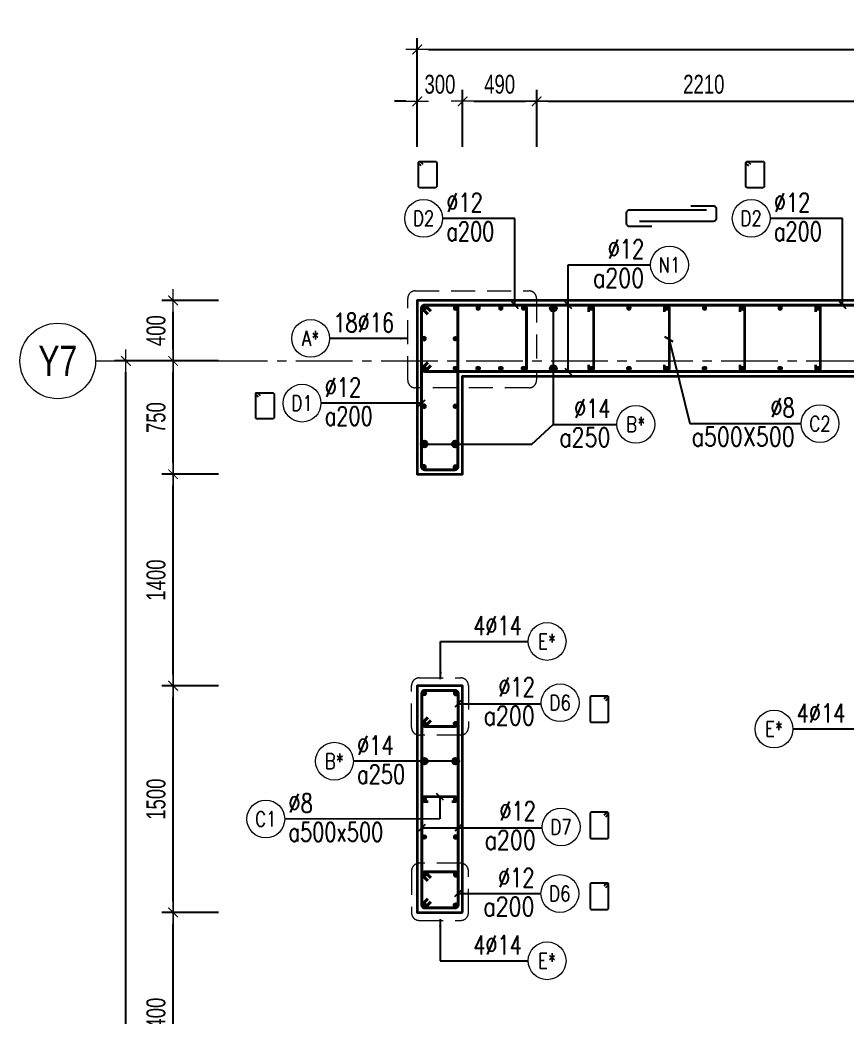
# Model space of a CAD drawing. Header units: millimetres. Extents: x 988833 to 1318015, y -9365 to 47591.
# Drawn here: x 1152773 to 1158243, y 8144 to 14742 of the extents above; entities that cross this region are included whole.
import ezdxf
from ezdxf.enums import TextEntityAlignment as Align

# ---------------------------------------------------------------- set-up
doc = ezdxf.new("R2010")
doc.units = ezdxf.units.MM
doc.header["$MEASUREMENT"] = 0
doc.linetypes.add('HIDDEN2', pattern=[4.7625, 3.175, -1.5875])
doc.linetypes.add('OF_Grid_1$0$CENTER2', pattern=[1.125, 0.75, -0.125, 0.125, -0.125])
doc.layers.get('0').update_dxf_attribs({"lineweight": 20})
doc.layers.get('Defpoints').update_dxf_attribs({"color": 151, "lineweight": 9})
for name, color, linetype, lineweight in [('KC-LEADER', 153, 'Continuous', 18), ('KC-THEP', 6, 'Continuous', 40), ('NDC_S_DIM', 1, 'Continuous', 15), ('NDC_S_HIDDEN', 8, 'HIDDEN2', 13), ('NDC_S_LEADER', 1, 'Continuous', 15), ('NDC_S_REBAR', 4, 'Continuous', 35), ('NDC_S_STIRRUP', 4, 'Continuous', 40), ('NDC_S_VN TEXT', 7, 'Continuous', 20), ('NDC_S_WALL', 6, 'Continuous', 35), ('OF_Grid_1$0$NDC_S_AXIS', 5, 'OF_Grid_1$0$CENTER2', 13), ('OF_Grid_1$0$NDC_S_SYMBOL', 1, 'Continuous', 15), ('OF_Grid_1$0$NDC_S_TEXT SYMBOL', 7, 'Continuous', 20)]:
    doc.layers.add(name, color=color, linetype=linetype, lineweight=lineweight)
doc.layers.add('Ligature', color=1, linetype='Continuous')
doc.styles.add('NDC_ARIAL', font='arial.ttf', dxfattribs={"width": 0.85})
doc.styles.add('NDC_DIM', font='', dxfattribs={"width": 0.75})
doc.styles.add('NDC_EN TXT', font='romans.shx', dxfattribs={"width": 0.8})
doc.styles.add('OF_Grid_1$0$NDC_ANNO', font='', dxfattribs={"width": 0.8})
doc.styles.get('NDC_DIM').set_extended_font_data('Dotum')
doc.styles.get('OF_Grid_1$0$NDC_ANNO').set_extended_font_data('Dotum')
doc.dimstyles.new('NDC_1-50', dxfattribs={"dimscale": 50, "dimtxt": 2.5, "dimasz": 1, "dimexe": 1.5, "dimexo": 0, "dimgap": 0.8, "dimtad": 1, "dimdec": 0, "dimdsep": 46, "dimtxsty": 'NDC_ARIAL', "dimblk": 'DIMMARK', "dimcen": 49999.938995, "dimdle": 1.5, "dimclrd": 1, "dimclre": 1, "dimclrt": 3, "dimadec": 0, "dimazin": 0, "dimtfac": 1, "dimtdec": 0, "dimtix": 1, "dimtmove": 2, "dimatfit": 3, "dimfxl": 1, "dimarcsym": 0})
doc.dimstyles.new('NDC_dim_30', dxfattribs={"dimscale": 30, "dimtxt": 2.5, "dimasz": 1.5, "dimexe": 1.5, "dimexo": 2.5, "dimgap": 1, "dimtad": 1, "dimdec": 0, "dimzin": 0, "dimdsep": 46, "dimtxsty": 'NDC_DIM', "dimblk": 'DIMMARK', "dimcen": 0.09, "dimdle": 1.2, "dimclrd": 1, "dimclre": 1, "dimclrt": 3, "dimadec": 0, "dimazin": 0, "dimtfac": 1, "dimtdec": 0, "dimtix": 1, "dimtofl": 0, "dimtmove": 0, "dimatfit": 3, "dimfxl": 6, "dimfxlon": 1, "dimtolj": 1, "dimtzin": 0, "dimarcsym": 0})
doc.dimstyles.new('NDC_dim_50', dxfattribs={"dimscale": 50, "dimtxt": 2.5, "dimasz": 1.5, "dimexe": 1.5, "dimexo": 2.5, "dimgap": 1, "dimtad": 1, "dimdec": 0, "dimzin": 0, "dimdsep": 46, "dimtxsty": 'NDC_DIM', "dimblk": 'DIMMARK', "dimcen": 0.09, "dimdle": 1.2, "dimclrd": 1, "dimclre": 1, "dimclrt": 3, "dimadec": 0, "dimazin": 0, "dimtfac": 1, "dimtdec": 0, "dimtix": 1, "dimtofl": 0, "dimtmove": 0, "dimatfit": 3, "dimfxl": 6, "dimfxlon": 1, "dimtolj": 1, "dimtzin": 0, "dimarcsym": 0})

# ---------------------------------------------------------------- blocks, each defined once
blk = doc.blocks.new('THEP')
at = {"layer": 'KC-LEADER', "color": 6}
blk.add_circle((0, 0), 14, dxfattribs=at)
at = {"layer": 'KC-THEP'}
for p, q in [((-14, 0), (14, 0)), ((9.9, 9.9), (-9.9, -9.9)), ((-9.9, 9.9), (9.9, -9.9)), ((0, 14), (0, -14))]:
    blk.add_line(p, q, dxfattribs=at)
blk = doc.blocks.new('DIMMARK')
at = {"layer": 'NDC_S_DIM', "color": 1}
blk.add_line((-1.5, 0), (1, 0), dxfattribs=at)
at = {"layer": 'NDC_S_DIM', "color": 2, "const_width": 0.1}
blk.add_lwpolyline([(-0.424, -0.424), (0.424, 0.424)], dxfattribs=at)
blk = doc.blocks.new('*U11')
blk.add_circle((-2.5, 0), 2.5)
at = {"layer": 'NDC_S_VN TEXT', "color": 3, "style": 'NDC_EN TXT', "width": 0.75}
for tag, p in [('DK1', (0.5, 0.85)), ('KC1', (0.5, -2.97))]:
    blk.add_attdef(tag, p, '', height=2.5, dxfattribs=at)
at = {"layer": 'NDC_S_VN TEXT', "color": 7, "style": 'NDC_EN TXT', "width": 0.8}
blk.add_attdef('SH2', text='', height=2, dxfattribs=at).set_placement((-2.5, 0), align=Align.MIDDLE)
blk = doc.blocks.new('*U13')
blk.add_circle((-2.5, 0), 2.5)
at = {"layer": 'NDC_S_VN TEXT', "color": 3, "style": 'NDC_EN TXT', "width": 0.75}
blk.add_attdef('DK1', (0.5, 0.85), '', height=2.5, dxfattribs=at)
at = {"layer": 'NDC_S_VN TEXT', "color": 7, "style": 'NDC_EN TXT', "width": 0.8}
blk.add_attdef('SH2', text='', height=2, dxfattribs=at).set_placement((-2.5, 0), align=Align.MIDDLE)
blk = doc.blocks.new('*U10')
blk.add_circle((2.5, 0), 2.5)
at = {"layer": 'NDC_S_VN TEXT', "color": 3, "style": 'NDC_EN TXT'}
for tag, width, p in [('DK2', 0.75, (-0.85, 0.85)), ('KC2', 0.8, (-0.85, -2.97))]:
    blk.add_attdef(tag, text='', height=2.5, dxfattribs=dict(at, width=width)).set_placement(p, align=Align.RIGHT)
at = {"layer": 'NDC_S_VN TEXT', "color": 7, "style": 'NDC_EN TXT', "width": 0.8}
blk.add_attdef('SH3', text='', height=2, dxfattribs=at).set_placement((2.5, 0), align=Align.MIDDLE)
blk = doc.blocks.new('*U9')
blk.add_circle((2.5, 0), 2.5)
at = {"layer": 'NDC_S_VN TEXT', "color": 3, "style": 'NDC_EN TXT', "width": 0.75}
blk.add_attdef('DK2', text='', height=2.5, dxfattribs=at).set_placement((-0.85, 0.85), align=Align.RIGHT)
at = {"layer": 'NDC_S_VN TEXT', "color": 7, "style": 'NDC_EN TXT', "width": 0.8}
blk.add_attdef('SH3', text='', height=2, dxfattribs=at).set_placement((2.5, 0), align=Align.MIDDLE)
blk = doc.blocks.new('*D876')
at = {"layer": 'Defpoints', "color": 0, "ltscale": 200, "transparency": 16777216}
for p in [(1155700.4, 14203.4), (1155400.4, 12885.6), (1155700.4, 12385.6)]:
    blk.add_point(p, dxfattribs=at)
at = {"layer": 'NDC_S_DIM', "color": 1, "lineweight": -2, "ltscale": 200, "transparency": 16777216}
for p, q in [((1155400.4, 13903.4), (1155400.4, 14278.4)), ((1155700.4, 13903.4), (1155700.4, 14278.4)), ((1155325.4, 14203.4), (1155250.4, 14203.4)), ((1155775.4, 14203.4), (1155850.4, 14203.4))]:
    blk.add_line(p, q, dxfattribs=at)
at = {"layer": 'NDC_S_DIM', "color": 1, "lineweight": -2, "ltscale": 200, "transparency": 16777216, "xscale": 75, "yscale": 75, "zscale": 75}
blk.add_blockref('DIMMARK', (1155400.4, 14203.4), dxfattribs=at)
at = {"layer": 'NDC_S_DIM', "color": 1, "lineweight": -2, "ltscale": 200, "transparency": 16777216, "xscale": 75, "yscale": 75, "zscale": 75, "rotation": 180}
blk.add_blockref('DIMMARK', (1155700.4, 14203.4), dxfattribs=at)
at = {"layer": 'NDC_S_DIM', "color": 3, "ltscale": 200, "transparency": 16777216, "insert": (1155550.4, 14315.9), "char_height": 125, "attachment_point": 5, "style": 'NDC_DIM'}
blk.add_mtext('\\A1;300', dxfattribs=at)
blk = doc.blocks.new('*D877')
at = {"layer": 'Defpoints', "color": 0, "ltscale": 200, "transparency": 16777216}
for p in [(1156190.2, 14203.4), (1155700.4, 12385.6), (1156190.2, 12199.5)]:
    blk.add_point(p, dxfattribs=at)
at = {"layer": 'NDC_S_DIM', "color": 1, "lineweight": -2, "ltscale": 200, "transparency": 16777216}
for p, q in [((1155700.4, 13903.4), (1155700.4, 14278.4)), ((1156190.2, 13903.4), (1156190.2, 14278.4)), ((1155775.4, 14203.4), (1156115.2, 14203.4))]:
    blk.add_line(p, q, dxfattribs=at)
at = {"layer": 'NDC_S_DIM', "color": 1, "lineweight": -2, "ltscale": 200, "transparency": 16777216, "xscale": 75, "yscale": 75, "zscale": 75, "rotation": 180}
blk.add_blockref('DIMMARK', (1155700.4, 14203.4), dxfattribs=at)
at = {"layer": 'NDC_S_DIM', "color": 1, "lineweight": -2, "ltscale": 200, "transparency": 16777216, "xscale": 75, "yscale": 75, "zscale": 75}
blk.add_blockref('DIMMARK', (1156190.2, 14203.4), dxfattribs=at)
at = {"layer": 'NDC_S_DIM', "color": 3, "ltscale": 200, "transparency": 16777216, "insert": (1155945.3, 14315.9), "char_height": 125, "attachment_point": 5, "style": 'NDC_DIM'}
blk.add_mtext('\\A1;490', dxfattribs=at)
blk = doc.blocks.new('*D878')
at = {"layer": 'Defpoints', "color": 0, "ltscale": 200, "transparency": 16777216}
for p in [(1158400.4, 14203.4), (1158400.4, 12385.6), (1156190.2, 12199.5)]:
    blk.add_point(p, dxfattribs=at)
at = {"layer": 'NDC_S_DIM', "color": 1, "lineweight": -2, "ltscale": 200, "transparency": 16777216}
for p, q in [((1156190.2, 13903.4), (1156190.2, 14278.4)), ((1158400.4, 13903.4), (1158400.4, 14278.4)), ((1156265.2, 14203.4), (1158325.4, 14203.4))]:
    blk.add_line(p, q, dxfattribs=at)
at = {"layer": 'NDC_S_DIM', "color": 1, "lineweight": -2, "ltscale": 200, "transparency": 16777216, "xscale": 75, "yscale": 75, "zscale": 75, "rotation": 180}
blk.add_blockref('DIMMARK', (1156190.2, 14203.4), dxfattribs=at)
at = {"layer": 'NDC_S_DIM', "color": 1, "lineweight": -2, "ltscale": 200, "transparency": 16777216, "xscale": 75, "yscale": 75, "zscale": 75}
blk.add_blockref('DIMMARK', (1158400.4, 14203.4), dxfattribs=at)
at = {"layer": 'NDC_S_DIM', "color": 3, "ltscale": 200, "transparency": 16777216, "insert": (1157295.3, 14315.9), "char_height": 125, "attachment_point": 5, "style": 'NDC_DIM'}
blk.add_mtext('\\A1;2210', dxfattribs=at)
blk = doc.blocks.new('*D844')
at = {"layer": 'Defpoints', "color": 0, "ltscale": 200, "transparency": 16777216}
for p in [(1162500.2, 14547.4), (1162500.2, 13839.7), (1155400.4, 13744.4)]:
    blk.add_point(p, dxfattribs=at)
at = {"layer": 'NDC_S_DIM', "color": 1, "lineweight": -2, "ltscale": 200, "transparency": 16777216}
for p, q in [((1155400.4, 14247.4), (1155400.4, 14622.4)), ((1162500.2, 14247.4), (1162500.2, 14622.4)), ((1155475.4, 14547.4), (1162425.2, 14547.4))]:
    blk.add_line(p, q, dxfattribs=at)
at = {"layer": 'NDC_S_DIM', "color": 1, "lineweight": -2, "ltscale": 200, "transparency": 16777216, "xscale": 75, "yscale": 75, "zscale": 75, "rotation": 180}
blk.add_blockref('DIMMARK', (1155400.4, 14547.4), dxfattribs=at)
at = {"layer": 'NDC_S_DIM', "color": 1, "lineweight": -2, "ltscale": 200, "transparency": 16777216, "xscale": 75, "yscale": 75, "zscale": 75}
blk.add_blockref('DIMMARK', (1162500.2, 14547.4), dxfattribs=at)
at = {"layer": 'NDC_S_DIM', "color": 3, "ltscale": 200, "transparency": 16777216, "insert": (1158950.3, 14659.9), "char_height": 125, "attachment_point": 5, "style": 'NDC_DIM'}
blk.add_mtext('\\A1;7100', dxfattribs=at)
blk = doc.blocks.new('*U55')
at = {"layer": 'OF_Grid_1$0$NDC_S_SYMBOL'}
blk.add_line((5, 0), (9, 0), dxfattribs=at)
blk.add_circle((0, 0), 5, dxfattribs=at)
at = {"layer": 'OF_Grid_1$0$NDC_S_TEXT SYMBOL', "color": 7, "style": 'OF_Grid_1$0$NDC_ANNO', "width": 0.8}
blk.add_attdef('GRID', text='', height=4, rotation=270, dxfattribs=at).set_placement((0, 0), align=Align.MIDDLE)
blk = doc.blocks.new('*D845')
at = {"layer": 'Defpoints', "color": 0, "ltscale": 200, "transparency": 16777216}
for p in [(1153785.8, 12885.6), (1155400.4, 12885.6), (1155700.4, 12485.6)]:
    blk.add_point(p, dxfattribs=at)
at = {"layer": 'NDC_S_DIM', "color": 1, "lineweight": -2, "ltscale": 200, "transparency": 16777216}
for p, q in [((1154085.8, 12885.6), (1153710.8, 12885.6)), ((1153785.8, 12560.6), (1153785.8, 12810.6)), ((1154085.8, 12485.6), (1153710.8, 12485.6))]:
    blk.add_line(p, q, dxfattribs=at)
at = {"layer": 'NDC_S_DIM', "color": 1, "lineweight": -2, "ltscale": 200, "transparency": 16777216, "xscale": 75, "yscale": 75, "zscale": 75}
for p, rotation in [((1153785.8, 12885.6), 90), ((1153785.8, 12485.6), 270)]:
    blk.add_blockref('DIMMARK', p, dxfattribs=dict(at, rotation=rotation))
at = {"layer": 'NDC_S_DIM', "color": 3, "ltscale": 200, "transparency": 16777216, "insert": (1153673.2, 12685.6), "char_height": 125, "attachment_point": 5, "rotation": 90, "style": 'NDC_DIM'}
blk.add_mtext('\\A1;400', dxfattribs=at)
blk = doc.blocks.new('*D847')
at = {"layer": 'Defpoints', "color": 0, "ltscale": 200, "transparency": 16777216}
for p in [(1153473.2, 12485.6), (1155514.3, 12485.6), (1155514.4, 885.9)]:
    blk.add_point(p, dxfattribs=at)
at = {"layer": 'NDC_S_DIM', "color": 1, "lineweight": -2, "ltscale": 200, "transparency": 16777216}
for p, q in [((1153773.2, 12485.6), (1153398.2, 12485.6)), ((1153473.2, 960.9), (1153473.2, 12410.6)), ((1153773.2, 885.9), (1153398.2, 885.9))]:
    blk.add_line(p, q, dxfattribs=at)
at = {"layer": 'NDC_S_DIM', "color": 1, "lineweight": -2, "ltscale": 200, "transparency": 16777216, "xscale": 75, "yscale": 75, "zscale": 75}
for p, rotation in [((1153473.2, 12485.6), 90), ((1153473.2, 885.9), 270)]:
    blk.add_blockref('DIMMARK', p, dxfattribs=dict(at, rotation=rotation))
at = {"layer": 'NDC_S_DIM', "color": 3, "ltscale": 200, "transparency": 16777216, "insert": (1153360.6, 6685.7), "char_height": 125, "attachment_point": 5, "rotation": 90, "style": 'NDC_DIM'}
blk.add_mtext('\\A1;11600', dxfattribs=at)
blk = doc.blocks.new('*D870')
at = {"layer": 'Defpoints', "color": 0, "ltscale": 200, "transparency": 16777216}
for p in [(1153785.8, 8835.6), (1155550.4, 8835.6), (1155550.4, 7435.6)]:
    blk.add_point(p, dxfattribs=at)
at = {"layer": 'NDC_S_DIM', "color": 1, "lineweight": -2, "ltscale": 200, "transparency": 16777216}
for p, q in [((1154085.8, 8835.6), (1153710.8, 8835.6)), ((1153785.8, 7510.6), (1153785.8, 8760.6)), ((1154085.8, 7435.6), (1153710.8, 7435.6))]:
    blk.add_line(p, q, dxfattribs=at)
at = {"layer": 'NDC_S_DIM', "color": 1, "lineweight": -2, "ltscale": 200, "transparency": 16777216, "xscale": 75, "yscale": 75, "zscale": 75}
for p, rotation in [((1153785.8, 8835.6), 90), ((1153785.8, 7435.6), 270)]:
    blk.add_blockref('DIMMARK', p, dxfattribs=dict(at, rotation=rotation))
at = {"layer": 'NDC_S_DIM', "color": 3, "ltscale": 200, "transparency": 16777216, "insert": (1153673.2, 8135.6), "char_height": 125, "attachment_point": 5, "rotation": 90, "style": 'NDC_DIM'}
blk.add_mtext('\\A1;1400', dxfattribs=at)
blk = doc.blocks.new('*D871')
at = {"layer": 'Defpoints', "color": 0, "ltscale": 200, "transparency": 16777216}
for p in [(1153785.8, 10335.6), (1155550.4, 10335.6), (1155550.4, 8835.6)]:
    blk.add_point(p, dxfattribs=at)
at = {"layer": 'NDC_S_DIM', "color": 1, "lineweight": -2, "ltscale": 200, "transparency": 16777216}
for p, q in [((1154085.8, 10335.6), (1153710.8, 10335.6)), ((1153785.8, 8910.6), (1153785.8, 10260.6)), ((1154085.8, 8835.6), (1153710.8, 8835.6))]:
    blk.add_line(p, q, dxfattribs=at)
at = {"layer": 'NDC_S_DIM', "color": 1, "lineweight": -2, "ltscale": 200, "transparency": 16777216, "xscale": 75, "yscale": 75, "zscale": 75}
for p, rotation in [((1153785.8, 10335.6), 90), ((1153785.8, 8835.6), 270)]:
    blk.add_blockref('DIMMARK', p, dxfattribs=dict(at, rotation=rotation))
at = {"layer": 'NDC_S_DIM', "color": 3, "ltscale": 200, "transparency": 16777216, "insert": (1153673.2, 9585.6), "char_height": 125, "attachment_point": 5, "rotation": 90, "style": 'NDC_DIM'}
blk.add_mtext('\\A1;1500', dxfattribs=at)
blk = doc.blocks.new('*D872')
at = {"layer": 'Defpoints', "color": 0, "ltscale": 200, "transparency": 16777216}
for p in [(1153785.8, 11735.6), (1155550.4, 11735.6), (1155550.4, 10335.6)]:
    blk.add_point(p, dxfattribs=at)
at = {"layer": 'NDC_S_DIM', "color": 1, "lineweight": -2, "ltscale": 200, "transparency": 16777216}
for p, q in [((1154085.8, 11735.6), (1153710.8, 11735.6)), ((1153785.8, 10410.6), (1153785.8, 11660.6)), ((1154085.8, 10335.6), (1153710.8, 10335.6))]:
    blk.add_line(p, q, dxfattribs=at)
at = {"layer": 'NDC_S_DIM', "color": 1, "lineweight": -2, "ltscale": 200, "transparency": 16777216, "xscale": 75, "yscale": 75, "zscale": 75}
for p, rotation in [((1153785.8, 11735.6), 90), ((1153785.8, 10335.6), 270)]:
    blk.add_blockref('DIMMARK', p, dxfattribs=dict(at, rotation=rotation))
at = {"layer": 'NDC_S_DIM', "color": 3, "ltscale": 200, "transparency": 16777216, "insert": (1153673.2, 11035.6), "char_height": 125, "attachment_point": 5, "rotation": 90, "style": 'NDC_DIM'}
blk.add_mtext('\\A1;1400', dxfattribs=at)
blk = doc.blocks.new('*D873')
at = {"layer": 'Defpoints', "color": 0, "ltscale": 200, "transparency": 16777216}
for p in [(1153785.8, 12485.6), (1155514.3, 12485.6), (1155550.4, 11735.6)]:
    blk.add_point(p, dxfattribs=at)
at = {"layer": 'NDC_S_DIM', "color": 1, "lineweight": -2, "ltscale": 200, "transparency": 16777216}
for p, q in [((1154085.8, 12485.6), (1153710.8, 12485.6)), ((1153785.8, 11810.6), (1153785.8, 12410.6)), ((1154085.8, 11735.6), (1153710.8, 11735.6))]:
    blk.add_line(p, q, dxfattribs=at)
at = {"layer": 'NDC_S_DIM', "color": 1, "lineweight": -2, "ltscale": 200, "transparency": 16777216, "xscale": 75, "yscale": 75, "zscale": 75}
for p, rotation in [((1153785.8, 12485.6), 90), ((1153785.8, 11735.6), 270)]:
    blk.add_blockref('DIMMARK', p, dxfattribs=dict(at, rotation=rotation))
at = {"layer": 'NDC_S_DIM', "color": 3, "ltscale": 200, "transparency": 16777216, "insert": (1153673.2, 12110.6), "char_height": 125, "attachment_point": 5, "rotation": 90, "style": 'NDC_DIM'}
blk.add_mtext('\\A1;750', dxfattribs=at)

msp = doc.modelspace()

# ---------------------------------------------------------------- linework, layer by layer
at = {"layer": 'Ligature'}
for points in [[(1155426.3, 13775.5), (1155410.4, 13791.4, -0.668179), (1155416.2, 13805.4), (1155520.8, 13805.4, -0.414214), (1155528.9, 13797.2), (1155528.9, 13640.1, -0.414214), (1155520.8, 13631.9), (1155416.2, 13631.9, -0.414214), (1155408, 13640.1), (1155408, 13797.2, -0.668179), (1155421.9, 13803), (1155437.9, 13787)], [(1157592.5, 13775.5), (1157576.5, 13791.4, -0.668179), (1157582.3, 13805.4), (1157686.9, 13805.4, -0.414214), (1157695.1, 13797.2), (1157695.1, 13640.1, -0.414214), (1157686.9, 13631.9), (1157582.3, 13631.9, -0.414214), (1157574.1, 13640.1), (1157574.1, 13797.2, -0.668179), (1157588.1, 13803), (1157604, 13787)], [(1154350.7, 12245.4), (1154334.7, 12261.4, -0.668179), (1154340.5, 12275.3), (1154445.1, 12275.3, -0.414214), (1154453.3, 12267.1), (1154453.3, 12110, -0.414214), (1154445.1, 12101.9), (1154340.5, 12101.9, -0.414214), (1154332.3, 12110), (1154332.3, 12267.1, -0.668179), (1154346.3, 12272.9), (1154362.3, 12257)], [(1156646.4, 10237.8), (1156662.4, 10253.8, 0.668179), (1156656.6, 10267.7), (1156552, 10267.7, 0.414214), (1156543.8, 10259.6), (1156543.8, 10102.4, 0.414214), (1156552, 10094.3), (1156656.6, 10094.3, 0.414214), (1156664.8, 10102.4), (1156664.8, 10259.6, 0.668179), (1156650.8, 10265.3), (1156634.9, 10249.4)], [(1156646.4, 9468.7), (1156662.3, 9484.6, 0.668179), (1156656.6, 9498.6), (1156551.9, 9498.6, 0.414214), (1156543.8, 9490.4), (1156543.8, 9333.3, 0.414214), (1156551.9, 9325.1), (1156656.6, 9325.1, 0.414214), (1156664.7, 9333.3), (1156664.7, 9490.4, 0.668179), (1156650.8, 9496.2), (1156634.8, 9480.2)], [(1156646.4, 9000.1), (1156662.3, 9016.1, 0.668179), (1156656.6, 9030), (1156551.9, 9030, 0.414214), (1156543.8, 9021.8), (1156543.8, 8864.7, 0.414214), (1156551.9, 8856.6), (1156656.6, 8856.6, 0.414214), (1156664.7, 8864.7), (1156664.7, 9021.8, 0.668179), (1156650.8, 9027.6), (1156634.8, 9011.6)]]:
    msp.add_lwpolyline(points, format="xyb", dxfattribs=at)
at = {"layer": 'Ligature', "elevation": 0}
for points in [[(1157312.1, 13482.5), (1156800.5, 13482.5, 0.414214), (1156782.9, 13464.9), (1156782.9, 13395.7, 0.414214), (1156800.5, 13378.1), (1156950.7, 13378.1)], [(1157208.5, 13512.5), (1157358.7, 13512.5, -0.414214), (1157376.3, 13494.9), (1157376.3, 13425.8, -0.414214), (1157358.7, 13408.2), (1156870.6, 13408.2)]]:
    msp.add_lwpolyline(points, format="xyb", dxfattribs=at)
at = {"layer": 'NDC_S_HIDDEN', "ltscale": 50}
for points in [[(1155387.2, 12949), (1156139.4, 12949, -0.414214), (1156189.4, 12899), (1156189.4, 12357.7, -0.414214), (1156139.4, 12307.7), (1155387.2, 12307.7, -0.414214), (1155337.2, 12357.7), (1155337.2, 12899, -0.414214)], [(1155412.7, 10387.7), (1155688.6, 10387.7, -0.414214), (1155738.6, 10337.7), (1155738.6, 10060.1, -0.414214), (1155688.6, 10010.1), (1155412.7, 10010.1, -0.414214), (1155362.7, 10060.1), (1155362.7, 10337.7, -0.414214)], [(1155412.7, 8783.5), (1155688.6, 8783.5, 0.414214), (1155738.6, 8833.5), (1155738.6, 9111.1, 0.414214), (1155688.6, 9161.1), (1155412.7, 9161.1, 0.414214), (1155362.7, 9111.1), (1155362.7, 8833.5, 0.414214)]]:
    msp.add_lwpolyline(points, format="xyb", close=True, dxfattribs=at)
at = {"layer": 'NDC_S_REBAR'}
for points in [[(1156535.2, 12810.6), (1156535.2, 12835.6, -1), (1156565.2, 12835.6), (1156565.2, 12435.6, -1), (1156535.2, 12435.6), (1156535.2, 12460.6)], [(1157035.2, 12810.6), (1157035.2, 12835.6, -1), (1157065.2, 12835.6), (1157065.2, 12435.6, -1), (1157035.2, 12435.6), (1157035.2, 12460.6)], [(1157535.2, 12810.6), (1157535.2, 12835.6, -1), (1157565.2, 12835.6), (1157565.2, 12435.6, -1), (1157535.2, 12435.6), (1157535.2, 12460.6)], [(1158035.2, 12810.6), (1158035.2, 12835.6, -1), (1158065.2, 12835.6), (1158065.2, 12435.6, -1), (1158035.2, 12435.6), (1158035.2, 12460.6)], [(1155628.9, 9570.6), (1155653.9, 9570.6, 1), (1155653.9, 9600.6), (1155446.9, 9600.6, 1), (1155446.9, 9570.6), (1155471.9, 9570.6)]]:
    msp.add_lwpolyline(points, format="xyb", dxfattribs=at)
at = {"layer": 'NDC_S_STIRRUP'}
for points in [[(1160207.2, 12455.6), (1160247.2, 12415.6, 0.414214), (1160267.2, 12435.6), (1160267.2, 12835.6, 0.414214), (1160247.2, 12855.6), (1155449.6, 12855.6, 0.414214), (1155429.6, 12835.6), (1155429.6, 12435.6, 0.414214), (1155449.6, 12415.6), (1160247.2, 12415.6, 0.414214), (1160267.2, 12435.6), (1160227.2, 12475.6)], [(1155489.6, 12455.6), (1155449.6, 12415.6, -0.414214), (1155429.6, 12435.6), (1155429.6, 12835.6, -0.414214), (1155449.6, 12855.6), (1156103.1, 12855.6, -0.414214), (1156123.1, 12835.6), (1156123.1, 12435.6, -0.414214), (1156103.1, 12415.6), (1155449.6, 12415.6, -0.414214), (1155429.6, 12435.6), (1155469.6, 12475.6)], [(1155469.6, 12795.6), (1155429.6, 12835.6, -0.414214), (1155449.6, 12855.6), (1155649.6, 12855.6, -0.414214), (1155669.6, 12835.6), (1155669.6, 11785.6, -0.414214), (1155649.6, 11765.6), (1155449.6, 11765.6, -0.414214), (1155429.6, 11785.6), (1155429.6, 12835.6, -0.414214), (1155449.6, 12855.6), (1155489.6, 12815.6)], [(1155470.4, 8925.6), (1155430.4, 8885.6, 0.414214), (1155450.4, 8865.6), (1155650.4, 8865.6, 0.414214), (1155670.4, 8885.6), (1155670.4, 10285.6, 0.414214), (1155650.4, 10305.6), (1155450.4, 10305.6, 0.414214), (1155430.4, 10285.6), (1155430.4, 8885.6, 0.414214), (1155450.4, 8865.6), (1155490.4, 8905.6)], [(1155470.4, 10126.1), (1155430.4, 10086.1, 0.414214), (1155450.4, 10066.1), (1155650.4, 10066.1, 0.414214), (1155670.4, 10086.1), (1155670.4, 10285.6, 0.414214), (1155650.4, 10305.6), (1155450.4, 10305.6, 0.414214), (1155430.4, 10285.6), (1155430.4, 10086.1, 0.414214), (1155450.4, 10066.1), (1155490.4, 10106.1)], [(1155470.4, 9045.1), (1155430.4, 9085.1, -0.414214), (1155450.4, 9105.1), (1155650.4, 9105.1, -0.414214), (1155670.4, 9085.1), (1155670.4, 8885.6, -0.414214), (1155650.4, 8865.6), (1155450.4, 8865.6, -0.414214), (1155430.4, 8885.6), (1155430.4, 9085.1, -0.414214), (1155450.4, 9105.1), (1155490.4, 9065.1)]]:
    msp.add_lwpolyline(points, format="xyb", dxfattribs=at)
at = {"layer": 'NDC_S_WALL'}
for points in [[(1161800.4, 3485.6), (1161800.4, 12885.6), (1161800.4, 12885.6), (1161400.4, 12885.6), (1161400.4, 12885.6), (1161400.4, 12385.6), (1161400.4, 12385.6), (1161500.4, 12385.6), (1161500.4, 10185.6), (1158700.4, 10185.6), (1158700.4, 12385.6), (1158700.4, 12385.6), (1160298, 12385.6), (1160298, 12385.6), (1160298, 12885.6), (1160298, 12885.6), (1155400.4, 12885.6), (1155400.4, 11735.6), (1155700.4, 11735.6), (1155700.4, 12385.6), (1158400.4, 12385.6), (1158400.4, 12385.6), (1158400.4, 985.6)], [(1155700.4, 8835.6), (1155700.4, 10335.6), (1155700.4, 10335.6), (1155400.4, 10335.6), (1155400.4, 8835.6), (1155700.4, 8835.6)]]:
    msp.add_lwpolyline(points, dxfattribs=at)
at = {"layer": 'OF_Grid_1$0$NDC_S_AXIS', "ltscale": 500}
msp.add_line((1153473.2, 12485.6), (1167300.9, 12485.6), dxfattribs=at)

# ---------------------------------------------------------------- block references
at = {"layer": 'KC-THEP'}
for p, rotation in [((1155446.1, 12835.6), 189.6685644363809), ((1155653.1, 12632.9), 9.66856443638095), ((1155653.1, 12435.6), 9.66856443638095), ((1155803.1, 12435.6), 9.66856443638095), ((1155953.1, 12435.6), 9.66856443638095), ((1156103.1, 12435.6), 9.66856443638095), ((1156300.2, 12435.6), 9.66856443638095), ((1156550.2, 12435.6), 9.66856443638095), ((1156800.2, 12435.6), 9.66856443638095), ((1157050.2, 12435.6), 9.66856443638095), ((1157300.2, 12435.6), 9.66856443638095), ((1157550.2, 12435.6), 9.66856443638095), ((1157800.2, 12435.6), 9.66856443638095), ((1158050.2, 12435.6), 9.66856443638095), ((1155653.1, 12185.6), 9.66856443638095), ((1155653.1, 11935.6), 9.66856443638095), ((1155653.1, 11784.3), 9.66856443638095), ((1155446.9, 10285.6), 189.6685644363809), ((1155653.9, 10085.6), 9.668564436380926), ((1155446.9, 9835.6), 189.6685644363809), ((1155446.9, 9585.6), 189.6685644363809), ((1155446.9, 9335.6), 189.6685644363809), ((1155446.9, 9085.6), 189.6685644363809), ((1155653.9, 8885.6), 9.668564436380946)]:
    msp.add_blockref('THEP', p, dxfattribs=dict(at, rotation=rotation))
at = {"layer": 'KC-THEP', "xscale": -1}
for p, rotation in [((1155653.1, 12835.6), 170.331435563619), ((1155803.1, 12835.6), 170.331435563619), ((1155953.1, 12835.6), 170.331435563619), ((1156103.1, 12835.6), 170.331435563619), ((1156300.2, 12835.6), 170.331435563619), ((1156550.2, 12835.6), 170.331435563619), ((1156800.2, 12835.6), 170.331435563619), ((1157050.2, 12835.6), 170.331435563619), ((1157300.2, 12835.6), 170.331435563619), ((1157550.2, 12835.6), 170.331435563619), ((1157800.2, 12835.6), 170.331435563619), ((1158050.2, 12835.6), 170.331435563619), ((1155446.1, 12632.9), 350.3314355636191), ((1155446.1, 12435.6), 350.3314355636191), ((1155446.1, 12185.6), 350.3314355636191), ((1155446.1, 11935.6), 350.3314355636191), ((1155446.1, 11784.3), 350.3314355636191), ((1155653.9, 10285.6), 170.331435563619), ((1155446.9, 10085.6), 350.3314355636191), ((1155653.9, 9835.6), 170.331435563619), ((1155653.9, 9585.6), 170.331435563619), ((1155653.9, 9335.6), 170.331435563619), ((1155653.9, 9085.6), 170.331435563619), ((1155446.9, 8885.6), 350.3314355636191)]:
    msp.add_blockref('THEP', p, dxfattribs=dict(at, rotation=rotation))
at = {"layer": 'NDC_S_VN TEXT', "xscale": 50, "yscale": 50, "zscale": 50}
for name, p, values in [('*U11', (1155567.6, 13428.8), {'SH2': 'D2', 'DK1': '%%C12', 'KC1': 'a200'}), ('*U11', (1157733.8, 13428.8), {'SH2': 'D2', 'DK1': '%%C12', 'KC1': 'a200'}), ('*U10', (1156943.5, 13120.9), {'SH3': 'N1', 'DK2': '%%C12', 'KC2': 'a200'}), ('*U13', (1154820.6, 12634.5), {'SH2': 'A*', 'DK1': '18%%C16'}), ('*U11', (1154763.6, 12206.4), {'SH2': 'D1', 'DK1': '%%C12', 'KC1': 'a200'}), ('*U10', (1156720.8, 12065.9), {'SH3': 'B*', 'DK2': '%%C14', 'KC2': 'a250'}), ('*U10', (1157938.8, 12070.6), {'SH3': 'C2', 'DK2': '%%c8', 'KC2': 'a500X500'}), ('*U9', (1156134.2, 10629.1), {'SH3': 'E*', 'DK2': '4%%C14'}), ('*U10', (1156220.5, 10223.5), {'SH3': 'D6', 'DK2': '%%c12', 'KC2': 'a200'}), ('*U13', (1157884.7, 10049.8), {'SH2': 'E*', 'DK1': '4%%C14'}), ('*U11', (1154977.9, 9836.8), {'SH2': 'B*', 'DK1': '%%C14', 'KC1': 'a250'}), ('*U11', (1154523.9, 9454.3), {'SH2': 'C1', 'DK1': '%%c8', 'KC1': 'a500x500'}), ('*U10', (1156227, 9401.8), {'SH3': 'D7', 'DK2': '%%c12', 'KC2': 'a200'}), ('*U10', (1156218.6, 8961.1), {'SH3': 'D6', 'DK2': '%%c12', 'KC2': 'a200'}), ('*U9', (1156134.2, 8516.1), {'SH3': 'E*', 'DK2': '4%%C14'})]:
    msp.add_blockref(name, p, dxfattribs=at).add_auto_attribs(values)
at = {"layer": 'OF_Grid_1$0$NDC_S_AXIS'}
ref = msp.add_blockref('*U55', (1153023.2, 12485.6), dxfattribs=dict(at, xscale=50, yscale=50, zscale=50))
ref.add_attrib('GRID', 'Y7', dxfattribs={"layer": 'OF_Grid_1$0$NDC_S_TEXT SYMBOL', "color": 7, "height": 200, "style": 'OF_Grid_1$0$NDC_ANNO', "width": 0.8}).set_placement((1153023.2, 12485.6), align=Align.MIDDLE)

# ---------------------------------------------------------------- dimensions: what is measured, and where the dimension line sits
at = {"layer": 'NDC_S_DIM', "ltscale": 200}
for base, p1, p2, picture, middle in [((1162500.2, 14547.4), (1155400.4, 13744.4), (1162500.2, 13839.7), '*D844', (1158950.3, 14659.9)), ((1155700.4, 14203.4), (1155400.4, 12885.6), (1155700.4, 12385.6), '*D876', (1155550.4, 14315.9)), ((1156190.2, 14203.4), (1155700.4, 12385.6), (1156190.2, 12199.5), '*D877', (1155945.3, 14315.9)), ((1158400.4, 14203.4), (1156190.2, 12199.5), (1158400.4, 12385.6), '*D878', (1157295.3, 14315.9))]:
    dim = msp.add_linear_dim(base=base, p1=p1, p2=p2, dimstyle='NDC_dim_50', override={"dimtmove": 1}, dxfattribs=at)
    dim.commit()
    dim.dimension.update_dxf_attribs({"geometry": picture, "text_midpoint": middle})
dim = msp.add_linear_dim(base=(1153785.8, 12885.6), p1=(1155700.4, 12485.6), p2=(1155400.4, 12885.6), angle=90, dimstyle='NDC_dim_50', override={"dimtmove": 1}, dxfattribs=at)
dim.commit()
dim.dimension.update_dxf_attribs({"geometry": '*D845', "text_midpoint": (1153785.8, 12685.6), "dimtype": 160})
for base, p1, p2, picture, middle in [((1153473.2, 12485.6), (1155514.4, 885.9), (1155514.3, 12485.6), '*D847', (1153360.6, 6685.7)), ((1153785.8, 12485.6), (1155550.4, 11735.6), (1155514.3, 12485.6), '*D873', (1153673.2, 12110.6)), ((1153785.8, 11735.6), (1155550.4, 10335.6), (1155550.4, 11735.6), '*D872', (1153673.2, 11035.6)), ((1153785.8, 10335.6), (1155550.4, 8835.6), (1155550.4, 10335.6), '*D871', (1153673.2, 9585.6)), ((1153785.8, 8835.6), (1155550.4, 7435.6), (1155550.4, 8835.6), '*D870', (1153673.2, 8135.6))]:
    dim = msp.add_linear_dim(base=base, p1=p1, p2=p2, angle=90, dimstyle='NDC_dim_50', override={"dimtmove": 1}, dxfattribs=at)
    dim.commit()
    dim.dimension.update_dxf_attribs({"geometry": picture, "text_midpoint": middle})

# ---------------------------------------------------------------- leaders
at = {"layer": 'NDC_S_LEADER'}
for points, dimstyle, override in [([(1156046.1, 12855.6), (1156046.1, 13428.8), (1155567.6, 13428.8)], 'NDC_dim_30', {"dimtad": 0, "dimldrblk": 'Oblique'}), ([(1158212.2, 12855.6), (1158212.2, 13428.8), (1157733.8, 13428.8)], 'NDC_dim_30', {"dimtad": 0, "dimldrblk": 'Oblique'}), ([(1156398.8, 12415.6), (1156398.8, 13120.7), (1156943.5, 13120.7)], 'NDC_dim_30', {"dimtad": 0, "dimldrblk": 'Oblique'}), ([(1156398.8, 12855.6), (1156398.8, 13120.7), (1156943.5, 13120.7)], 'NDC_dim_30', {"dimtad": 0, "dimldrblk": 'Oblique'}), ([(1156300.2, 12835.6), (1156300.2, 12065.7), (1156720.8, 12065.7)], 'NDC_dim_30', {"dimgap": 1, "dimtad": 0, "dimldrblk": 'Origin'}), ([(1157065.2, 12627.5), (1157202.8, 12070.6), (1157938.8, 12070.6)], 'NDC_dim_30', {"dimtad": 0, "dimldrblk": 'Oblique'}), ([(1156300.2, 12435.6), (1156300.2, 12065.7), (1156720.8, 12065.7)], 'NDC_dim_30', {"dimgap": 1, "dimtad": 0, "dimldrblk": 'Origin'}), ([(1155429.6, 12206.4), (1154761.6, 12206.4)], 'NDC_dim_30', {"dimtad": 0, "dimldrblk": 'Oblique'}), ([(1155446.1, 11935.6), (1156157.4, 11935.6), (1156300.2, 12065.7)], 'NDC_dim_30', {"dimtad": 0, "dimldrblk": 'Origin'}), ([(1155653.1, 11935.6), (1156157.4, 11935.6), (1156300.2, 12065.7)], 'NDC_dim_30', {"dimtad": 0, "dimldrblk": 'Origin'}), ([(1155554.9, 10380.3), (1155554.9, 10629.1), (1156136.5, 10629.1)], 'NDC_1-50', {"dimgap": 0.8, "dimtad": 0}), ([(1155670.4, 10217.2), (1156220.7, 10217.2)], 'NDC_dim_30', {"dimtad": 0, "dimldrblk": 'Oblique'}), ([(1155654.2, 9837.3), (1154977.9, 9836.8)], 'NDC_dim_30', {"dimtad": 0, "dimldrblk": 'Origin'}), ([(1155446.6, 9837.1), (1154977.9, 9836.8)], 'NDC_dim_30', {"dimtad": 0, "dimldrblk": 'Origin'}), ([(1155550.4, 9600.6), (1155550.4, 9454.6), (1154523.9, 9454.4)], 'NDC_dim_30', {"dimtad": 0, "dimldrblk": 'Oblique'}), ([(1155430.4, 9395.4), (1156227.2, 9395.4)], 'NDC_dim_30', {"dimtad": 0, "dimldrblk": 'Oblique'}), ([(1155670.4, 9395.4), (1156227.2, 9395.4)], 'NDC_dim_30', {"dimtad": 0, "dimldrblk": 'Oblique'}), ([(1155670.3, 8961.1), (1156220.7, 8961.1)], 'NDC_dim_30', {"dimtad": 0, "dimldrblk": 'Oblique'}), ([(1155552.5, 8792.1), (1155552.5, 8516.1), (1156134.1, 8516.1)], 'NDC_1-50', {"dimgap": 0.8, "dimtad": 0})]:
    msp.add_leader(points, dimstyle=dimstyle, override=override, dxfattribs=at)
for points in [[(1155339.3, 12634.5), (1154820.6, 12634.5)], [(1158353.3, 10049.8), (1157884.7, 10049.8)]]:
    msp.add_leader(points, dimstyle='NDC_1-50', dxfattribs=at)

doc.saveas('drawing.dxf')
